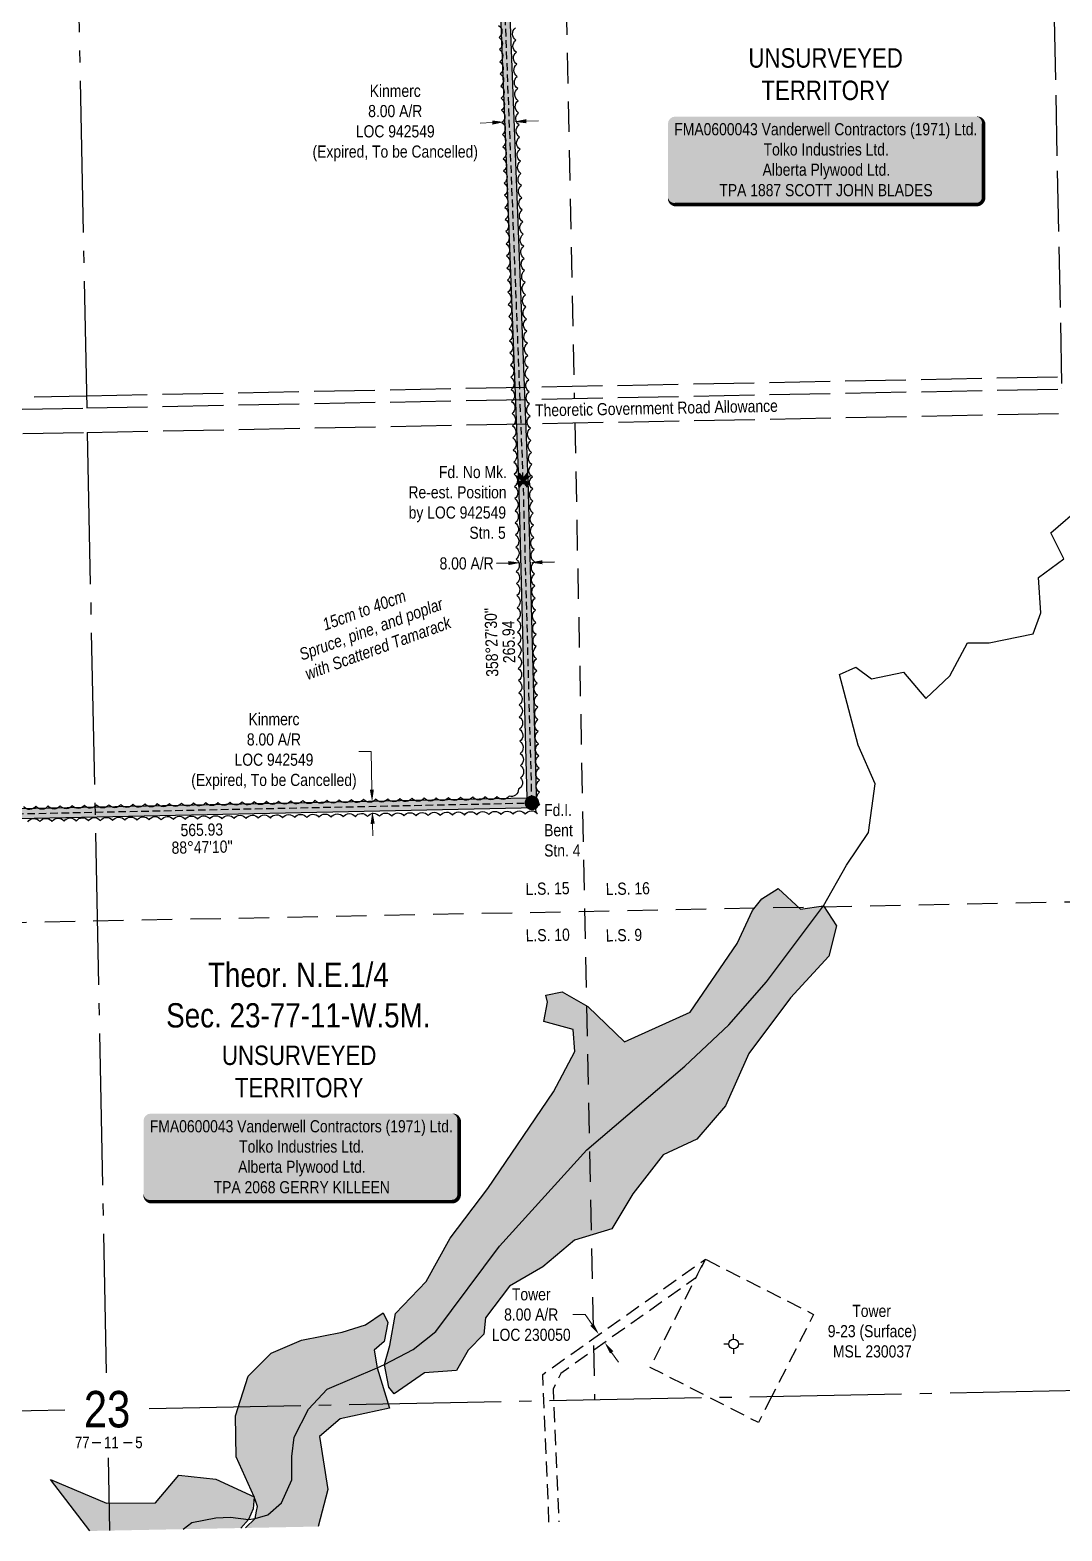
# Model space of a CAD drawing. Extents: x 587584 to 596044, y 6171808 to 6174677.
# Drawn here: x 588431 to 589281, y 6172013 to 6173249 of the extents above; entities that cross this region are included whole.
import ezdxf
from ezdxf.enums import TextEntityAlignment as Align

# ---------------------------------------------------------------- set-up
doc = ezdxf.new("R2010")
doc.units = 0
doc.header["$LTSCALE"] = 5
doc.header["$PDSIZE"] = 0.03
for name, pattern in [('0', [1, 1, 0]), ('foc-ACCESSROAD', [3.75, 2.5, -1.25]), ('foc-LSD', [8, 5, -3]), ('foc-QUARTERLINE', [33, 25, -3, 2, -3]), ('foc-TRAV', [1.875, 1.25, -0.625]), ('foc-UNSURVEYED', [12.5, 10, -2.5])]:
    doc.linetypes.add(name, pattern=pattern)
doc.layers.get('Defpoints').update_dxf_attribs({"color": 9})
for name, color, linetype in [('10', 1, 'Continuous'), ('9', 3, 'Continuous'), ('C-SYMBOL', 7, 'Continuous'), ('F-AR', 190, 'foc-ACCESSROAD'), ('F-WS', 190, 'foc-ACCESSROAD'), ('F-WS-S', 190, 'Continuous'), ('L-BD1', 253, 'Continuous'), ('L-MON', 1, 'Continuous'), ('L-ROAD-T', 7, 'Continuous'), ('L-SECLBL', 7, 'Continuous'), ('L-SECQ', 8, 'foc-QUARTERLINE'), ('L-SECTION-LSD', 7, 'foc-LSD'), ('L-UNS-T', 3, 'Continuous'), ('L-USEC', 7, 'foc-UNSURVEYED'), ('P-PROPOSED', 10, 'Continuous'), ('P-PROPOSED-H', 21, 'Continuous'), ('P-TRAV', 4, 'foc-TRAV'), ('P-TXT', 4, 'Continuous'), ('T-BUSH', 110, '0'), ('T-BUSH-T', 110, 'Continuous'), ('T-WATER', 160, 'Continuous'), ('T-WATER-H', 133, 'Continuous')]:
    doc.layers.add(name, color=color, linetype=linetype)
for name, color, linetype, lineweight in [('C-AR-T', 13, 'Continuous', 9), ('F-AR-T', 190, 'Continuous', 9), ('F-WS-T', 190, 'Continuous', 9)]:
    doc.layers.add(name, color=color, linetype=linetype, lineweight=lineweight)
doc.styles.add('100L', font='ARIALN.TTF', dxfattribs={"height": 11})
doc.styles.add('175L', font='ARIALN.TTF', dxfattribs={"height": 20})
doc.styles.add('80', font='ARIALN.TTF', dxfattribs={"height": 10})
doc.styles.add('80CG', font='ARIALN.TTF', dxfattribs={"height": 10})
doc.styles.add('80L', font='ARIALN.TTF', dxfattribs={"height": 10})
doc.styles.add('80LS', font='ARIALNI.TTF', dxfattribs={"height": 10})
doc.styles.add('foc-LtypeFont', font='ARIALN.TTF', dxfattribs={"height": 7.35})
doc.styles.add('SIMPLEX', font='ARIALN.TTF')
doc.linetypes.add('foc-TOPO-flowdirection-NOLINE', pattern='A,0,[">",foc-LtypeFont,S=0.3,R=0,X=0,Y=-0.945],-20,[">",foc-LtypeFont,S=0.3,R=0,X=0,Y=-0.945],0', length=20)
doc.dimstyles.new('Compass 5 000', dxfattribs={"dimscale": 5, "dimtxt": 9, "dimasz": 2, "dimexe": 0.2, "dimexo": 0.0625, "dimgap": 0.5, "dimtad": 0, "dimtih": 1, "dimtoh": 1, "dimzin": 0, "dimdsep": 46, "dimtxsty": '80CG', "dimcen": 0.1, "dimse1": 1, "dimse2": 1, "dimclrd": 256, "dimclrt": 256, "dimaunit": 1, "dimadec": 4, "dimazin": 0, "dimtfac": 0.06, "dimtofl": 0, "dimtmove": 0, "dimatfit": 1, "dimfxl": 0.2, "dimtolj": 1, "dimtzin": 0, "dimlwd": -1, "dimarcsym": 0})

# ---------------------------------------------------------------- blocks, each defined once
blk = doc.blocks.new('L-SECLBL')
at = {"layer": '9', "color": 7}
for p, q in [((-5.1, -27.8), (-12.3, -27.8)), ((20.7, -27.8), (13.5, -27.8))]:
    blk.add_line(p, q, dxfattribs=at)
at = {"layer": '10', "color": 2, "style": 'SIMPLEX'}
blk.add_attdef('SEC', text='', height=30, dxfattribs=at).set_placement((0, 0), align=Align.MIDDLE)
at = {"layer": '10', "color": 5, "style": '80L'}
blk.add_attdef('TWP', text='', height=9.5, dxfattribs=at).set_placement((-14.4, -27.4), align=Align.MIDDLE_RIGHT)
blk.add_attdef('RGE', text='', height=9.5, dxfattribs=at).set_placement((3.6, -27.4), align=Align.MIDDLE_CENTER)
blk.add_attdef('MER', text='', height=9.5, dxfattribs=at).set_placement((23.2, -27.4), align=Align.MIDDLE_LEFT)
blk = doc.blocks.new('*U425')
h = blk.add_hatch(color=255)
edge = h.paths.add_edge_path()
edge.add_line((-124, -37), (124, -37))
edge.add_arc((124, -31), 6, 270, 360)
edge.add_line((130, -31), (130, 29.5))
edge.add_arc((124, 29.5), 6, 0, 90)
edge.add_line((124, 35.5), (-124, 35.5))
edge.add_arc((-124, 29.5), 6, 90, 180)
edge.add_line((-130, 29.5), (-130, -31))
edge.add_arc((-124, -31), 6, 180, 270)
at = {"color": 44, "flags": 128}
blk.add_lwpolyline([(-124, -37, 3, 3, 0), (124, -37, 3, 3, 0.414214), (130, -31, 3, 3, 0), (130, 29.5, 3, 0, 0.414214), (124, 35.5, 0, 0, 0), (-124, 35.5, 0, 0, 0.414214), (-130, 29.5, 0, 0, 0), (-130, -31, 0, 3, 0.414214)], format="xyseb", close=True, dxfattribs=at)
at = {"color": 44, "style": '80'}
blk.add_attdef('ENTER_TEXT_001', (-36, -5), '', height=10, dxfattribs=at)
blk = doc.blocks.new('*U424')
h = blk.add_hatch(color=255)
edge = h.paths.add_edge_path()
edge.add_line((-124, -37), (124, -37))
edge.add_arc((124, -31), 6, 270, 360)
edge.add_line((130, -31), (130, 29.5))
edge.add_arc((124, 29.5), 6, 0, 90)
edge.add_line((124, 35.5), (-124, 35.5))
edge.add_arc((-124, 29.5), 6, 90, 180)
edge.add_line((-130, 29.5), (-130, -31))
edge.add_arc((-124, -31), 6, 180, 270)
at = {"color": 44, "flags": 128}
blk.add_lwpolyline([(-124, -37, 3, 3, 0), (124, -37, 3, 3, 0.414214), (130, -31, 3, 3, 0), (130, 29.5, 3, 0, 0.414214), (124, 35.5, 0, 0, 0), (-124, 35.5, 0, 0, 0.414214), (-130, 29.5, 0, 0, 0), (-130, -31, 0, 3, 0.414214)], format="xyseb", close=True, dxfattribs=at)
at = {"color": 44, "style": '80'}
blk.add_attdef('ENTER_TEXT_001', (-36, -5), '', height=10, dxfattribs=at)
blk = doc.blocks.new('*D426')
at = {"layer": 'Defpoints', "color": 0, "transparency": 16777216}
for p in [(588899.4, 6172174.6), (588883.3, 6172163.2), (588887.9, 6172156.7)]:
    blk.add_point(p, dxfattribs=at)
at = {"layer": 'F-AR-T', "transparency": 16777216}
for p, q in [((588887.9, 6172191), (588877.9, 6172191)), ((588893.7, 6172182.8), (588887.9, 6172191)), ((588909.8, 6172159.9), (588915.6, 6172151.8))]:
    blk.add_line(p, q, dxfattribs=at)
for points in [[(588895, 6172183.8), (588892.3, 6172181.8), (588899.4, 6172174.6)], [(588911.2, 6172160.9), (588908.5, 6172159), (588904.1, 6172168.1)]]:
    blk.add_solid(points, dxfattribs=at)
at = {"layer": 'F-AR-T', "transparency": 16777216, "insert": (588843.6, 6172191), "char_height": 10, "attachment_point": 5, "style": '80CG'}
blk.add_mtext('\\A1;Tower\\P8.00 A/R\\PLOC 230050', dxfattribs=at)
blk = doc.blocks.new('*D427')
at = {"layer": 'C-AR-T', "transparency": 16777216}
for p, q in [((588711.7, 6172654.8), (588701.7, 6172654.8)), ((588712.4, 6172623.3), (588711.7, 6172654.8)), ((588713, 6172595.2), (588713.2, 6172585.2))]:
    blk.add_line(p, q, dxfattribs=at)
for points in [[(588714, 6172623.3), (588710.7, 6172623.2), (588712.6, 6172613.3)], [(588714.7, 6172595.2), (588711.3, 6172595.1), (588712.8, 6172605.2)]]:
    blk.add_solid(points, dxfattribs=at)
at = {"layer": 'Defpoints', "color": 0, "transparency": 16777216}
for p in [(588669.1, 6172612.3), (588712.6, 6172613.3), (588669.2, 6172604.2)]:
    blk.add_point(p, dxfattribs=at)
at = {"layer": 'C-AR-T', "transparency": 16777216, "insert": (588631.7, 6172654.8), "char_height": 10, "attachment_point": 5, "style": '80CG'}
blk.add_mtext('\\A1;Kinmerc\\P8.00 A/R\\PLOC 942549\\P(Expired, To be Cancelled)', dxfattribs=at)
blk = doc.blocks.new('*D433')
at = {"layer": 'C-AR-T', "transparency": 16777216}
for p, q in [((588811.6, 6173172.6), (588801.6, 6173172.2)), ((588839.6, 6173173.7), (588849.6, 6173174.1))]:
    blk.add_line(p, q, dxfattribs=at)
for points in [[(588811.5, 6173174.3), (588811.6, 6173170.9), (588821.5, 6173173)], [(588839.5, 6173175.4), (588839.6, 6173172), (588829.6, 6173173.3)]]:
    blk.add_solid(points, dxfattribs=at)
at = {"layer": 'Defpoints', "color": 0, "transparency": 16777216}
for p in [(588820.7, 6173193.7), (588828.8, 6173194), (588821.5, 6173173)]:
    blk.add_point(p, dxfattribs=at)
at = {"layer": 'C-AR-T', "transparency": 16777216, "insert": (588731.6, 6173172.2), "char_height": 10, "attachment_point": 5, "style": '80CG'}
blk.add_mtext('\\A1;Kinmerc\\P8.00 A/R\\PLOC 942549\\P(Expired, To be Cancelled)', dxfattribs=at)
blk = doc.blocks.new('GABD')
for p, q in [((-0.81, 0), (-1.62, 0)), ((0, 0.81), (0, 1.62)), ((1.62, 0), (0.81, 0)), ((0, -0.81), (0, -1.62))]:
    blk.add_line(p, q)
blk.add_circle((0, 0), 0.8)
blk = doc.blocks.new('fdia')
at = {"color": 255, "const_width": 1}
blk.add_lwpolyline([(-0.5, 0, 1), (0.5, 0, 1)], format="xyb", close=True, dxfattribs=at)
blk = doc.blocks.new('Fdiaa')
blk.add_blockref('fdia', (0, 0))
blk = doc.blocks.new('fdib')
at = {"color": 1, "const_width": 1.6}
blk.add_lwpolyline([(-0.4, 0, 1), (0.4, 0, 1)], format="xyb", close=True, dxfattribs=at)
at = {"color": 1}
blk.add_circle((0, 0), 0.8, dxfattribs=at)
blk = doc.blocks.new('Fdibb')
blk.add_blockref('fdib', (0, 0))
blk = doc.blocks.new('fdicc')
for name in ['Fdibb', 'Fdiaa']:
    blk.add_blockref(name, (0, 0))
blk = doc.blocks.new('FDI')
blk.add_blockref('fdicc', (0, 0))
blk = doc.blocks.new('TEMP')
h = blk.add_hatch(color=255)
h.dxf.hatch_style = 1
h.paths.add_polyline_path([(0, 0.25), (-0.67, 1.15), (-0.67, 0.67), (-1.15, 0.67), (-0.25, 0), (-1.15, -0.67), (-0.67, -0.67), (-0.67, -1.15), (0, -0.25), (0.67, -1.15), (0.67, -0.67), (1.15, -0.67), (0.25, 0), (1.15, 0.67), (0.67, 0.67), (0.67, 1.15)])
h.paths.add_polyline_path([(0.57, 0.85), (0.57, 0.57), (0.85, 0.57), (0.08, 0), (0.85, -0.57), (0.57, -0.57), (0.57, -0.85), (0, -0.08), (-0.57, -0.85), (-0.57, -0.57), (-0.85, -0.57), (-0.08, 0), (-0.85, 0.57), (-0.57, 0.57), (-0.57, 0.85), (0, 0.08)], flags=16)
h = blk.add_hatch(color=1)
h.dxf.hatch_style = 1
h.paths.add_polyline_path([(0, 0.08), (-0.57, 0.85), (-0.57, 0.57), (-0.85, 0.57), (-0.08, 0), (-0.85, -0.57), (-0.57, -0.57), (-0.57, -0.85), (0, -0.08), (0.57, -0.85), (0.57, -0.57), (0.85, -0.57), (0.08, 0), (0.85, 0.57), (0.57, 0.57), (0.57, 0.85)])
at = {"color": 1}
for p, q in [((-0.08, 0), (0.08, 0)), ((0, 0.08), (0, -0.08))]:
    blk.add_line(p, q, dxfattribs=at)
at = {"color": 255, "flags": 128}
blk.add_lwpolyline([(-0.25, 0), (-1.15, 0.67), (-0.67, 0.67), (-0.67, 1.15), (0, 0.25), (0.67, 1.15), (0.67, 0.67), (1.15, 0.67), (0.25, 0), (1.15, -0.67), (0.67, -0.67), (0.67, -1.15), (0, -0.25), (-0.67, -1.15), (-0.67, -0.67), (-1.15, -0.67)], close=True, dxfattribs=at)
at = {"color": 1, "flags": 128}
blk.add_lwpolyline([(-0.08, 0), (-0.85, 0.57), (-0.57, 0.57), (-0.57, 0.85), (0, 0.08), (0.57, 0.85), (0.57, 0.57), (0.85, 0.57), (0.08, 0), (0.85, -0.57), (0.57, -0.57), (0.57, -0.85), (0, -0.08), (-0.57, -0.85), (-0.57, -0.57), (-0.85, -0.57)], close=True, dxfattribs=at)
blk = doc.blocks.new('*D450')
at = {"layer": 'Defpoints', "color": 0, "linetype": 'Continuous', "transparency": 16777216}
for p in [(588834.3, 6172831), (588842.3, 6172831.2), (588834.9, 6172810.1)]:
    blk.add_point(p, dxfattribs=at)
at = {"layer": 'P-TXT', "transparency": 16777216}
for p, q in [((588824.9, 6172809.8), (588814.9, 6172809.5)), ((588852.9, 6172810.6), (588862.9, 6172810.8))]:
    blk.add_line(p, q, dxfattribs=at)
at = {"layer": 'P-TXT', "linetype": 'Continuous', "transparency": 16777216}
for points in [[(588824.8, 6172811.5), (588824.9, 6172808.2), (588834.9, 6172810.1)], [(588852.8, 6172812.2), (588852.9, 6172808.9), (588842.9, 6172810.3)]]:
    blk.add_solid(points, dxfattribs=at)
at = {"layer": 'P-TXT', "linetype": 'Continuous', "transparency": 16777216, "insert": (588790.4, 6172809.5), "char_height": 10, "attachment_point": 5, "style": '80CG'}
blk.add_mtext('\\A1;8.00 A/R', dxfattribs=at)

msp = doc.modelspace()

# ---------------------------------------------------------------- hatches: boundary and pattern name
at = {"layer": 'P-PROPOSED-H'}
h = msp.add_hatch(color=256, dxfattribs=at)
h.dxf.hatch_style = 1
h.paths.add_polyline_path([(587933.003, 6172465.345), (587931.976, 6172586.658), (588278.714, 6172596.397), (588848.314, 6172608.498), (588841.055, 6172878.255), (588809.178, 6173699.939), (589493.375, 6173723.527), (589553.667, 6174386.421), (589545.554, 6174385.5), (589486.049, 6173731.277), (588800.876, 6173707.655), (588833.062, 6172877.993), (588840.106, 6172616.272), (588278.55, 6172604.392), (587923.913, 6172594.431), (587925.007, 6172465.182)])
at = {"layer": 'T-WATER-H'}
h = msp.add_hatch(color=256, dxfattribs=at)
h.dxf.hatch_style = 1
h.paths.add_polyline_path([(588730.632, 6172125.654), (588726.261, 6172131.184), (588722.765, 6172149.876), (588727.17, 6172165.532), (588731.711, 6172191.948), (588757.102, 6172218.148), (588776.753, 6172254.073), (588807.932, 6172294.844), (588862.052, 6172374.401), (588879.611, 6172407.77), (588878.04, 6172425.763), (588854.016, 6172432.262), (588857.1, 6172448.173), (588855.724, 6172454.017), (588869.06, 6172456.919), (588890.107, 6172444.858), (588920.374, 6172415.583), (588974.417, 6172440.101), (589013.182, 6172496.65), (589025.821, 6172523.698), (589033.428, 6172533.479), (589047.042, 6172541.784), (589065.41, 6172524.909), (589084.295, 6172527.536), (589095.013, 6172511.083), (589088.814, 6172486.159), (589057.159, 6172451.837), (589022.699, 6172405.951), (589003.527, 6172362.977), (588980.094, 6172335.438), (588952.4, 6172322.579), (588927.334, 6172290.378), (588910.053, 6172261.515), (588879.195, 6172252.24), (588853.04, 6172230.387), (588825.655, 6172214.377), (588805.966, 6172188.349), (588804.672, 6172174.998), (588791.678, 6172161.745), (588781.998, 6172144.91), (588755.607, 6172143.149)])
h = msp.add_hatch(color=256, dxfattribs=at)
h.dxf.hatch_style = 1
h.paths.add_polyline_path([(588608.205, 6172015.339), (588668.138, 6172016.503), (588676.212, 6172047.142), (588669.133, 6172090.607), (588686.321, 6172105.075), (588726.93, 6172113.939), (588716.616, 6172147.269), (588714.139, 6172161.73), (588722.508, 6172168.811), (588725.444, 6172184.422), (588721.662, 6172192.359), (588707.154, 6172182.55), (588687.832, 6172176.47), (588654.413, 6172170.036), (588629.411, 6172159.137), (588610.589, 6172140.463), (588600.075, 6172107.572), (588600.662, 6172073.832), (588615.4, 6172041.053), (588616.693, 6172037.191), (588618.088, 6172033.024), (588617.323, 6172029.081), (588616.148, 6172023.025)])
h = msp.add_hatch(color=256, dxfattribs=at)
h.dxf.hatch_style = 1
h.paths.add_polyline_path([(588480.081, 6172012.849), (588604.509, 6172015.267), (588610.666, 6172022.339), (588614.461, 6172031.053), (588615.4, 6172041.053), (588583.938, 6172055.615), (588553.48, 6172058.792), (588534.226, 6172036.066), (588493.881, 6172035.751), (588447.759, 6172055.215)])

# ---------------------------------------------------------------- linework, layer by layer
at = {"layer": 'F-AR', "flags": 128}
msp.add_lwpolyline([(588858.241, 6172020.198), (588853.972, 6172120.115), (588853.044, 6172141.81), (588987.071, 6172236.67), (588979.254, 6172221.333), (588867.916, 6172142.531), (588861.578, 6172129.611), (588861.977, 6172120.27), (588866.246, 6172020.354)], dxfattribs=at)
at = {"layer": 'F-WS', "flags": 128}
msp.add_lwpolyline([(589041.826, 6172123.768), (589030.78, 6172102.102), (588990.225, 6172122.764), (588941.641, 6172147.533), (588979.254, 6172221.333), (588987.071, 6172236.67), (589076.21, 6172191.24), (589041.826, 6172123.768)], close=True, dxfattribs=at)
at = {"layer": 'L-SECQ', "flags": 128}
for points in [[(588462.007, 6173701.921), (588477.528, 6172937.589)], [(588477.936, 6172917.476), (588493.655, 6172143.148)], [(588528.802, 6172113.824), (589297.418, 6172128.752)], [(587691.129, 6172097.555), (588459.532, 6172112.479)], [(588495.076, 6172073.163), (588496.294, 6172013.164)]]:
    msp.add_lwpolyline(points, dxfattribs=at)
at = {"layer": 'L-SECTION-LSD', "flags": 128}
for points in [[(588862.62, 6173749.763), (588879.028, 6172945.417)], [(588879.439, 6172925.305), (588895.841, 6172120.952)], [(587683.04, 6172499.679), (589289.179, 6172530.942)]]:
    msp.add_lwpolyline(points, dxfattribs=at)
at = {"layer": 'L-USEC'}
for p, q in [((588477.348, 6172947.65), (589280.352, 6172963.307)), ((587684.405, 6172932.19), (588477.348, 6172947.65)), ((588477.544, 6172937.589), (589280.548, 6172953.245)), ((589280.576, 6172953.246), (589280.528, 6172953.245)), ((587674.547, 6172921.933), (588477.544, 6172937.589)), ((588477.936, 6172917.476), (589280.94, 6172933.132)), ((587674.951, 6172901.82), (588477.936, 6172917.476))]:
    msp.add_line(p, q, dxfattribs=at)
at = {"layer": 'L-USEC', "flags": 128}
msp.add_lwpolyline([(589264.046, 6173757.615), (589280.528, 6172953.245)], dxfattribs=at)
at = {"layer": 'P-TRAV'}
for p, q in [((588837.058, 6172878.124), (588805.027, 6173703.797)), ((588844.21, 6172612.385), (588837.058, 6172878.124)), ((588278.632, 6172600.394), (588844.21, 6172612.385))]:
    msp.add_line(p, q, dxfattribs=at)
at = {"layer": 'T-BUSH', "linetype": 'Continuous', "flags": 128}
for points in [[(588816.726, 6173252.592, -0.52056705), (588817.072, 6173242.602, -0.52056705), (588817.419, 6173232.612, -0.52056705), (588817.765, 6173222.622, -0.52056705), (588818.111, 6173212.632, -0.52056705), (588818.458, 6173202.642, -0.52056705), (588818.804, 6173192.652, -0.52056705), (588819.151, 6173182.662, -0.52056705), (588819.497, 6173172.672, -0.52056705), (588819.843, 6173162.682, -0.52056705), (588820.19, 6173152.692, -0.52056705), (588820.536, 6173142.702, -0.52056705), (588820.882, 6173132.712, -0.52056705), (588821.229, 6173122.722, -0.52056705), (588821.575, 6173112.731, -0.52056705), (588821.922, 6173102.741, -0.52056705), (588822.268, 6173092.751, -0.52056705), (588822.614, 6173082.761, -0.52056705), (588822.961, 6173072.771, -0.52056705), (588823.307, 6173062.781, -0.52056705), (588823.653, 6173052.791, -0.52056705), (588824, 6173042.801, -0.52056705), (588824.346, 6173032.811, -0.52056705), (588824.693, 6173022.821, -0.52056705), (588825.039, 6173012.831, -0.52056705), (588825.385, 6173002.841, -0.52056705), (588825.732, 6172992.851, -0.52056705), (588826.078, 6172982.861, -0.52056705), (588826.424, 6172972.871, -0.52056705), (588826.771, 6172962.881, -0.52056705), (588827.117, 6172952.891, -0.52056705), (588827.464, 6172942.9, -0.52056705), (588827.81, 6172932.91, -0.52056705), (588828.156, 6172922.92, -0.52056705), (588828.503, 6172912.93, -0.52056705), (588828.849, 6172902.94, -0.52056705), (588829.195, 6172892.95, -0.52056705), (588829.542, 6172882.96, -0.52056705), (588829.834, 6172872.969, -0.52056705), (588830.043, 6172862.975, -0.52056705), (588830.252, 6172852.981, -0.52056705), (588830.461, 6172842.987, -0.52056705), (588830.671, 6172832.993, -0.52056705), (588830.88, 6172822.999, -0.52056705), (588831.089, 6172813.005, -0.52056705), (588831.298, 6172803.011, -0.52056705), (588831.507, 6172793.018, -0.52056705), (588831.716, 6172783.024, -0.52056705), (588831.925, 6172773.03, -0.52056705), (588832.134, 6172763.036, -0.52056705), (588832.343, 6172753.042, -0.52056705), (588832.552, 6172743.048, -0.52056705), (588832.761, 6172733.054, -0.52056705), (588832.97, 6172723.06, -0.52056705), (588833.179, 6172713.067, -0.52056705), (588833.388, 6172703.073, -0.52056705), (588833.598, 6172693.079, -0.52056705), (588833.807, 6172683.085, -0.52056705), (588834.016, 6172673.091, -0.52056705), (588834.225, 6172663.097, -0.52056705), (588834.434, 6172653.103, -0.52056705), (588834.643, 6172643.109, -0.52056705), (588834.852, 6172633.116, -0.52056705), (588833.083, 6172623.661, -0.52056705), (588825.39, 6172617.911, -0.52056705), (588815.396, 6172617.699, -0.52056705), (588805.402, 6172617.486, -0.52056705), (588795.408, 6172617.274, -0.52056705), (588785.415, 6172617.061, -0.52056705), (588775.421, 6172616.849, -0.52056705), (588765.427, 6172616.637, -0.52056705), (588755.433, 6172616.424, -0.52056705), (588745.439, 6172616.212, -0.52056705), (588735.445, 6172615.999, -0.52056705), (588725.452, 6172615.787, -0.52056705), (588715.458, 6172615.574, -0.52056705), (588705.464, 6172615.362, -0.52056705), (588695.47, 6172615.15, -0.52056705), (588685.476, 6172614.937, -0.52056705), (588675.483, 6172614.725, -0.52056705), (588665.489, 6172614.512, -0.52056705), (588655.495, 6172614.3, -0.52056705), (588645.501, 6172614.088, -0.52056705), (588635.507, 6172613.875, -0.52056705), (588625.514, 6172613.663, -0.52056705), (588615.52, 6172613.45, -0.52056705), (588605.526, 6172613.238, -0.52056705), (588595.532, 6172613.026, -0.52056705), (588585.538, 6172612.813, -0.52056705), (588575.545, 6172612.601, -0.52056705), (588565.551, 6172612.388, -0.52056705), (588555.557, 6172612.176, -0.52056705), (588545.563, 6172611.964, -0.52056705), (588535.569, 6172611.751, -0.52056705), (588525.576, 6172611.539, -0.52056705), (588515.582, 6172611.326, -0.52056705), (588505.588, 6172611.114, -0.52056705), (588495.594, 6172610.902, -0.52056705), (588485.6, 6172610.689, -0.52056705), (588475.607, 6172610.477, -0.52056705), (588465.613, 6172610.264, -0.52056705), (588455.619, 6172610.052, -0.52056705), (588445.625, 6172609.84, -0.52056705), (588435.631, 6172609.627, -0.52056705), (588425.638, 6172609.415, -0.52056705)], [(588428.907, 6172596.827, -0.52056705), (588438.902, 6172596.982, -0.52056705), (588448.897, 6172597.137, -0.52056705), (588458.892, 6172597.292, -0.52056705), (588468.887, 6172597.447, -0.52056705), (588478.882, 6172597.602, -0.52056705), (588488.876, 6172597.757, -0.52056705), (588498.871, 6172597.912, -0.52056705), (588508.866, 6172598.067, -0.52056705), (588518.861, 6172598.222, -0.52056705), (588528.856, 6172598.377, -0.52056705), (588538.851, 6172598.533, -0.52056705), (588548.846, 6172598.688, -0.52056705), (588558.84, 6172598.843, -0.52056705), (588568.835, 6172598.998, -0.52056705), (588578.83, 6172599.153, -0.52056705), (588588.825, 6172599.308, -0.52056705), (588598.82, 6172599.463, -0.52056705), (588608.815, 6172599.618, -0.52056705), (588618.81, 6172599.773, -0.52056705), (588628.804, 6172599.928, -0.52056705), (588638.799, 6172600.083, -0.52056705), (588648.794, 6172600.238, -0.52056705), (588658.789, 6172600.393, -0.52056705), (588668.784, 6172600.548, -0.52056705), (588678.779, 6172600.703, -0.52056705), (588688.774, 6172600.858, -0.52056705), (588698.768, 6172601.013, -0.52056705), (588708.763, 6172601.168, -0.52056705), (588718.758, 6172601.323, -0.52056705), (588728.753, 6172601.478, -0.52056705), (588738.748, 6172601.633, -0.52056705), (588748.743, 6172601.788, -0.52056705), (588758.738, 6172601.943, -0.52056705), (588768.733, 6172602.098, -0.52056705), (588778.727, 6172602.253, -0.52056705), (588788.722, 6172602.408, -0.52056705), (588798.717, 6172602.563, -0.52056705), (588808.712, 6172602.718, -0.52056705), (588818.707, 6172602.874, -0.52056705), (588828.702, 6172603.029, -0.52056705), (588838.697, 6172603.184, -0.52056705), (588848.691, 6172603.339, -0.52056705), (588850.755, 6172611.127, -0.52056705), (588850.528, 6172621.12, -0.52056705), (588850.3, 6172631.114, -0.52056705), (588850.072, 6172641.107, -0.52056705), (588849.845, 6172651.101, -0.52056705), (588849.617, 6172661.094, -0.52056705), (588849.389, 6172671.088, -0.52056705), (588849.162, 6172681.081, -0.52056705), (588848.934, 6172691.074, -0.52056705), (588848.706, 6172701.068, -0.52056705), (588848.479, 6172711.061, -0.52056705), (588848.251, 6172721.055, -0.52056705), (588848.023, 6172731.048, -0.52056705), (588847.796, 6172741.042, -0.52056705), (588847.568, 6172751.035, -0.52056705), (588847.34, 6172761.029, -0.52056705), (588847.113, 6172771.022, -0.52056705), (588846.885, 6172781.016, -0.52056705), (588846.657, 6172791.009, -0.52056705), (588846.43, 6172801.003, -0.52056705), (588846.202, 6172810.996, -0.52056705), (588845.974, 6172820.99, -0.52056705), (588845.747, 6172830.983, -0.52056705), (588845.519, 6172840.977, -0.52056705), (588845.291, 6172850.97, -0.52056705), (588845.064, 6172860.963, -0.52056705), (588844.836, 6172870.957, -0.52056705), (588844.55, 6172880.949, -0.52056705), (588844.173, 6172890.938, -0.52056705), (588843.797, 6172900.927, -0.52056705), (588843.42, 6172910.916, -0.52056705), (588843.043, 6172920.904, -0.52056705), (588842.667, 6172930.893, -0.52056705), (588842.29, 6172940.882, -0.52056705), (588841.914, 6172950.871, -0.52056705), (588841.537, 6172960.86, -0.52056705), (588841.161, 6172970.849, -0.52056705), (588840.784, 6172980.838, -0.52056705), (588840.408, 6172990.827, -0.52056705), (588840.031, 6173000.816, -0.52056705), (588839.655, 6173010.805, -0.52056705), (588839.278, 6173020.794, -0.52056705), (588838.902, 6173030.783, -0.52056705), (588838.525, 6173040.772, -0.52056705), (588838.148, 6173050.761, -0.52056705), (588837.772, 6173060.75, -0.52056705), (588837.395, 6173070.739, -0.52056705), (588837.019, 6173080.728, -0.52056705), (588836.642, 6173090.717, -0.52056705), (588836.266, 6173100.706, -0.52056705), (588835.889, 6173110.695, -0.52056705), (588835.513, 6173120.684, -0.52056705), (588835.136, 6173130.673, -0.52056705), (588834.76, 6173140.662, -0.52056705), (588834.383, 6173150.651, -0.52056705), (588834.006, 6173160.64, -0.52056705), (588833.63, 6173170.629, -0.52056705), (588833.253, 6173180.618, -0.52056705), (588832.877, 6173190.607, -0.52056705), (588832.5, 6173200.596, -0.52056705), (588832.124, 6173210.585, -0.52056705), (588831.747, 6173220.574, -0.52056705), (588831.371, 6173230.562, -0.52056705), (588830.994, 6173240.551, -0.52056705), (588830.618, 6173250.54, -0.52056705)]]:
    msp.add_lwpolyline(points, format="xyb", dxfattribs=at)
at = {"layer": 'T-WATER', "linetype": 'foc-TOPO-flowdirection-NOLINE', "flags": 128}
msp.add_lwpolyline([(589084.295, 6172527.536), (589103.209, 6172561.209), (589121.396, 6172588.128), (589126.932, 6172628.195), (589113.003, 6172659.933), (589097.616, 6172718.067), (589111.091, 6172724.117), (589123.73, 6172714.571), (589150.104, 6172719.928), (589168.491, 6172698.255), (589188.36, 6172717.083), (589202.948, 6172744.14), (589220.797, 6172744.212), (589256.913, 6172751.557), (589263.441, 6172768.981), (589261.523, 6172798.07), (589282.158, 6172813.451), (589271.571, 6172834.705), (589297.727, 6172857.308), (589328.505, 6172849.935), (589325.68, 6172880.52), (589329.616, 6172907.681), (589352.346, 6172924.572), (589363.408, 6172970.509), (589376.799, 6172997.11), (589403.552, 6172982.671), (589424.477, 6172964.459), (589459.186, 6172948.703), (589487.085, 6172948.364), (589510.27, 6172963.607), (589584.8, 6173003.206), (589583.056, 6173026.294), (589583.164, 6173073.54), (589573.415, 6173109.794), (589578.536, 6173140.862), (589610.498, 6173174.287), (589663.676, 6173190.55), (589712.459, 6173180.851), (589756.602, 6173169.18), (589784.726, 6173150.4), (589807.421, 6173138.791), (589846.968, 6173150.501), (589861.858, 6173177.408), (589876.088, 6173218.111), (589902.481, 6173219.717), (589911.972, 6173245.999), (589939.999, 6173251.065), (589970.184, 6173278.184), (589971.389, 6173350.629), (590009.882, 6173363.834), (590037.334, 6173399.188), (590045.975, 6173449.619), (590037.406, 6173527.721), (590020.474, 6173598.445), (590016.445, 6173666.668), (590031.085, 6173705.852), (590036.919, 6173715.852)], dxfattribs=at)
at = {"layer": 'T-WATER', "flags": 128}
msp.add_lwpolyline([(589084.295, 6172527.536), (589103.209, 6172561.209), (589121.396, 6172588.128), (589126.932, 6172628.195), (589113.003, 6172659.933), (589097.616, 6172718.067), (589111.091, 6172724.117), (589123.73, 6172714.571), (589150.104, 6172719.928), (589168.491, 6172698.255), (589188.36, 6172717.083), (589202.948, 6172744.14), (589220.797, 6172744.212), (589256.913, 6172751.557), (589263.441, 6172768.981), (589261.523, 6172798.07), (589282.158, 6172813.451), (589271.571, 6172834.705), (589297.727, 6172857.308)], dxfattribs=at)
at = {"layer": 'T-WATER'}
for points in [[(588608.205, 6172015.339), (588616.148, 6172023.025), (588617.323, 6172029.081), (588618.088, 6172033.024), (588616.693, 6172037.191), (588615.4, 6172041.053), (588600.662, 6172073.832), (588600.075, 6172107.572), (588610.589, 6172140.463), (588629.411, 6172159.137), (588654.413, 6172170.036), (588687.832, 6172176.47), (588707.154, 6172182.55), (588721.662, 6172192.359), (588725.444, 6172184.422), (588722.508, 6172168.811), (588714.139, 6172161.73), (588716.616, 6172147.269), (588726.93, 6172113.939), (588686.321, 6172105.075), (588669.133, 6172090.607), (588676.212, 6172047.142), (588668.138, 6172016.503)], [(588480.081, 6172012.849), (588447.759, 6172055.215), (588493.881, 6172035.751), (588534.226, 6172036.066), (588553.48, 6172058.792), (588583.938, 6172055.615), (588615.4, 6172041.053), (588614.461, 6172031.053), (588610.666, 6172022.339), (588604.509, 6172015.267)]]:
    msp.add_lwpolyline(points, dxfattribs=at)

# ---------------------------------------------------------------- block references
at = {"layer": 'F-WS-S', "xscale": 4.999999999999977, "yscale": 4.999999999999977, "zscale": 4.999999999999977}
msp.add_blockref('GABD', (589010.284, 6172166.798), dxfattribs=at)
at = {"layer": 'L-MON', "color": 4, "xscale": 4.998031049999994, "yscale": 4.998031049999994, "zscale": 4.998031049999994}
msp.add_blockref('TEMP', (588837.058, 6172878.124), dxfattribs=at)
at = {"layer": 'L-MON', "xscale": 4.999999999999979, "yscale": 4.999999999999979, "zscale": 4.999999999999979}
msp.add_blockref('FDI', (588844.21, 6172612.385), dxfattribs=at)
at = {"layer": 'L-SECLBL'}
ref = msp.add_blockref('*U424', (589086.223, 6173142.027), dxfattribs=at)
ref.add_attrib('ENTER_TEXT_001', 'FMA0600043 Vanderwell Contractors (1971) Ltd.', (588961.424, 6173162.113), dxfattribs={"layer": '0', "color": 44, "height": 10, "style": '80'})
ref.add_attrib('ENTER_TEXT_002', 'Tolko Industries Ltd.', (589034.985, 6173145.446), dxfattribs={"layer": '0', "color": 44, "height": 10, "style": '80'})
ref.add_attrib('ENTER_TEXT_003', 'Alberta Plywood Ltd.', (589034.176, 6173128.779), dxfattribs={"layer": '0', "color": 44, "height": 10, "style": '80'})
ref.add_attrib('ENTER_TEXT_004', 'TPA 1887 SCOTT JOHN BLADES', (588998.525, 6173111.935), dxfattribs={"layer": '0', "color": 44, "height": 10, "style": '80'})
ref = msp.add_blockref('*U425', (588654.275, 6172321.02), dxfattribs=at)
ref.add_attrib('ENTER_TEXT_001', 'FMA0600043 Vanderwell Contractors (1971) Ltd.', (588529.476, 6172341.105), dxfattribs={"layer": '0', "color": 44, "height": 10, "style": '80'})
ref.add_attrib('ENTER_TEXT_002', 'Tolko Industries Ltd.', (588603.037, 6172324.439), dxfattribs={"layer": '0', "color": 44, "height": 10, "style": '80'})
ref.add_attrib('ENTER_TEXT_003', 'Alberta Plywood Ltd.', (588602.228, 6172307.772), dxfattribs={"layer": '0', "color": 44, "height": 10, "style": '80'})
ref.add_attrib('ENTER_TEXT_004', 'TPA 2068 GERRY KILLEEN', (588582.027, 6172290.928), dxfattribs={"layer": '0', "color": 44, "height": 10, "style": '80'})
msp.add_blockref('L-SECLBL', (588494.264, 6172113.153), dxfattribs=at).add_auto_attribs({'SEC': '23', 'TWP': '77', 'RGE': '11', 'MER': '5'})

# ---------------------------------------------------------------- texts
at = {"layer": 'C-SYMBOL', "color": 3, "insert": (588651.785, 6172480.793), "char_height": 20, "width": 215.98445, "attachment_point": 2, "style": '175L'}
msp.add_mtext('Theor. N.E.1/4 \\PSec. 23-77-11-W.5M.', dxfattribs=at)
at = {"layer": 'F-WS-T', "insert": (589087.585, 6172199.07), "char_height": 10, "attachment_point": 1, "style": '80L'}
msp.add_mtext_dynamic_manual_height_columns('\\pi20.4661;Tower\\P\\pi0.27851;9-23 (Surface)\\P\\pi4.52817;MSL 230037', width=72.62387, gutter_width=50, heights=[0], dxfattribs=at)
at = {"layer": 'L-BD1', "linetype": 'Continuous', "style": '80L'}
for s, height, rotation, p in [("358°27'30''", 9.99606, 91.5477, (588810.813, 6172744.6)), ('265.94', 9.9961, 91.5477, (588825.052, 6172744.985)), ('565.93', 9.9961, 1.2145, (588572.293, 6172590.229)), ("88°47'10''", 9.9961, 1.2145, (588572.595, 6172575.988))]:
    msp.add_text(s, height=height, rotation=rotation, dxfattribs=at).set_placement(p, align=Align.MIDDLE)
at = {"layer": 'L-MON', "attachment_point": 1, "style": '80L'}
for s, width, insert, char_height in [('\\pi26.07199;Fd. No Mk.\\P\\pi0.97956;Re-est. Position \\P\\pi1.15684;by LOC 942549\\P\\pi51.19852;Stn. 5 ', 80.12982, (588741.503, 6172889.814), 9.99606), ('Fd.I. Bent\\PStn. 4', 29.46084, (588854.257, 6172611.561), 9.9961)]:
    msp.add_mtext_dynamic_manual_height_columns(s, width=width, gutter_width=49.98, heights=[0], dxfattribs=dict(at, insert=insert, char_height=char_height))
at = {"layer": 'L-ROAD-T', "style": '80L'}
msp.add_text('Theoretic Government Road Allowance', height=10, rotation=1.116959, dxfattribs=at).set_placement((588946.738, 6172937.474), align=Align.MIDDLE_CENTER)
at = {"layer": 'L-UNS-T', "color": 3, "char_height": 16, "attachment_point": 5, "style": '80L'}
for insert in [(589086.095, 6173212.324), (588652.453, 6172391.099)]:
    msp.add_mtext_dynamic_manual_height_columns('UNSURVEYED TERRITORY', width=126.41375, gutter_width=47.5, heights=[0], dxfattribs=dict(at, insert=insert))
at = {"layer": 'T-BUSH-T', "insert": (588704.258, 6172775.89), "char_height": 9.99213, "width": 127.31209, "attachment_point": 2, "rotation": 20, "style": '80LS'}
msp.add_mtext('15cm to 40cm \\PSpruce, pine, and poplar with Scattered Tamarack', dxfattribs=at)

# ---------------------------------------------------------------- dimensions: what is measured, and where the dimension line sits
at = {"layer": 'C-AR-T'}
for base, p1, p2, angle, picture, middle in [((588821.543, 6173172.993), (588828.775, 6173194.034), (588820.744, 6173193.725), 182.206164, '*D433', (588731.619, 6173172.223)), ((588712.599, 6172613.271), (588669.238, 6172604.22), (588669.061, 6172612.315), 91.257403, '*D427', (588631.75, 6172654.766))]:
    dim = msp.add_linear_dim(base=base, p1=p1, p2=p2, angle=angle, text='Kinmerc\\P8.00 A/R\\PLOC 942549\\P(Expired, To be Cancelled)', dimstyle='Compass 5 000', dxfattribs=at)
    dim.commit()
    dim.dimension.update_dxf_attribs({"geometry": picture, "text_midpoint": middle, "dimtype": 161})
at = {"layer": 'F-AR-T'}
dim = msp.add_linear_dim(base=(588899.427, 6172174.639), p1=(588887.908, 6172156.681), p2=(588883.285, 6172163.214), angle=125.289668, text='Tower\\P8.00 A/R\\PLOC 230050', dimstyle='Compass 5 000', dxfattribs=at)
dim.commit()
dim.dimension.update_dxf_attribs({"geometry": '*D426', "text_midpoint": (588843.583, 6172190.964), "dimtype": 161})
at = {"layer": 'P-TXT', "color": 6, "linetype": 'Continuous'}
dim = msp.add_linear_dim(base=(588834.865, 6172810.088), p1=(588842.296, 6172831.185), p2=(588834.302, 6172830.97), angle=181.544504, text='8.00 A/R', dimstyle='Compass 5 000', dxfattribs=at)
dim.commit()
dim.dimension.update_dxf_attribs({"geometry": '*D450', "text_midpoint": (588790.39, 6172809.549), "dimtype": 161})

# ---------------------------------------------------------------- next in the draw order: texts
at = {"layer": 'L-SECTION-LSD', "char_height": 10, "attachment_point": 1, "rotation": 1.115116, "style": '100L', "bg_fill": 3, "box_fill_scale": 1.5, "bg_fill_color": 256, "bg_fill_transparency": 0}
for s, width, insert in [('\\pi1.8458;L.S. 15', 36.85945, (588836.932, 6172546.457)), ('L.S. 16', 36.94144, (588904.892, 6172546.457)), ('\\pi2.02908;L.S. 10', 36.95405, (588836.932, 6172508.173)), ('L.S. 9', 30.52728, (588904.892, 6172508.173))]:
    msp.add_mtext_dynamic_manual_height_columns(s, width=width, gutter_width=55, heights=[0], dxfattribs=dict(at, insert=insert))

# ---------------------------------------------------------------- next in the draw order: linework, layer by layer
at = {"layer": 'P-PROPOSED', "flags": 128}
msp.add_lwpolyline([(587933.003, 6172465.345), (587931.976, 6172586.658), (588278.714, 6172596.397), (588848.314, 6172608.498), (588841.055, 6172878.255), (588809.178, 6173699.939), (589493.375, 6173723.527), (589553.667, 6174386.421), (589545.554, 6174385.5), (589486.049, 6173731.277), (588800.876, 6173707.655), (588833.062, 6172877.993), (588840.106, 6172616.272), (588278.55, 6172604.392), (587923.913, 6172594.431), (587925.007, 6172465.182)], close=True, dxfattribs=at)
at = {"layer": 'T-WATER'}
msp.add_lwpolyline([(588730.632, 6172125.654), (588726.261, 6172131.184), (588722.765, 6172149.876), (588727.17, 6172165.532), (588731.711, 6172191.948), (588757.102, 6172218.148), (588776.753, 6172254.073), (588807.932, 6172294.844), (588862.052, 6172374.401), (588879.611, 6172407.77), (588878.04, 6172425.763), (588854.016, 6172432.262), (588857.1, 6172448.173), (588855.724, 6172454.017), (588869.06, 6172456.919), (588890.107, 6172444.858), (588920.374, 6172415.583), (588974.417, 6172440.101), (589013.182, 6172496.65), (589025.821, 6172523.698), (589033.428, 6172533.479), (589047.042, 6172541.784), (589065.41, 6172524.909), (589084.295, 6172527.536), (589095.013, 6172511.083), (589088.814, 6172486.159), (589057.159, 6172451.837), (589022.699, 6172405.951), (589003.527, 6172362.977), (588980.094, 6172335.438), (588952.4, 6172322.579), (588927.334, 6172290.378), (588910.053, 6172261.515), (588879.195, 6172252.24), (588853.04, 6172230.387), (588825.655, 6172214.377), (588805.966, 6172188.349), (588804.672, 6172174.998), (588791.678, 6172161.745), (588781.998, 6172144.91), (588755.607, 6172143.149), (588730.632, 6172125.654)], close=True, dxfattribs=at)
at = {"layer": 'T-WATER', "linetype": 'foc-TOPO-flowdirection-NOLINE', "flags": 128}
msp.add_lwpolyline([(588557.044, 6172014.344), (588564.208, 6172019.858), (588583.942, 6172023.561), (588595.966, 6172024.177), (588610.666, 6172022.339), (588616.148, 6172023.025), (588626.799, 6172026.028), (588637.899, 6172035.901), (588646.533, 6172055.029), (588646.533, 6172074.159), (588648.382, 6172090.202), (588660.099, 6172113.033), (588675.515, 6172129.695), (588716.616, 6172147.269), (588722.765, 6172149.876), (588746.433, 6172162.398), (588764.933, 6172177.208), (588817.562, 6172247.399), (588889.322, 6172326.764), (588970.149, 6172395.549), (589006.407, 6172429.561), (589037.379, 6172465.087), (589084.295, 6172527.536)], dxfattribs=at)

doc.saveas('drawing.dxf')
